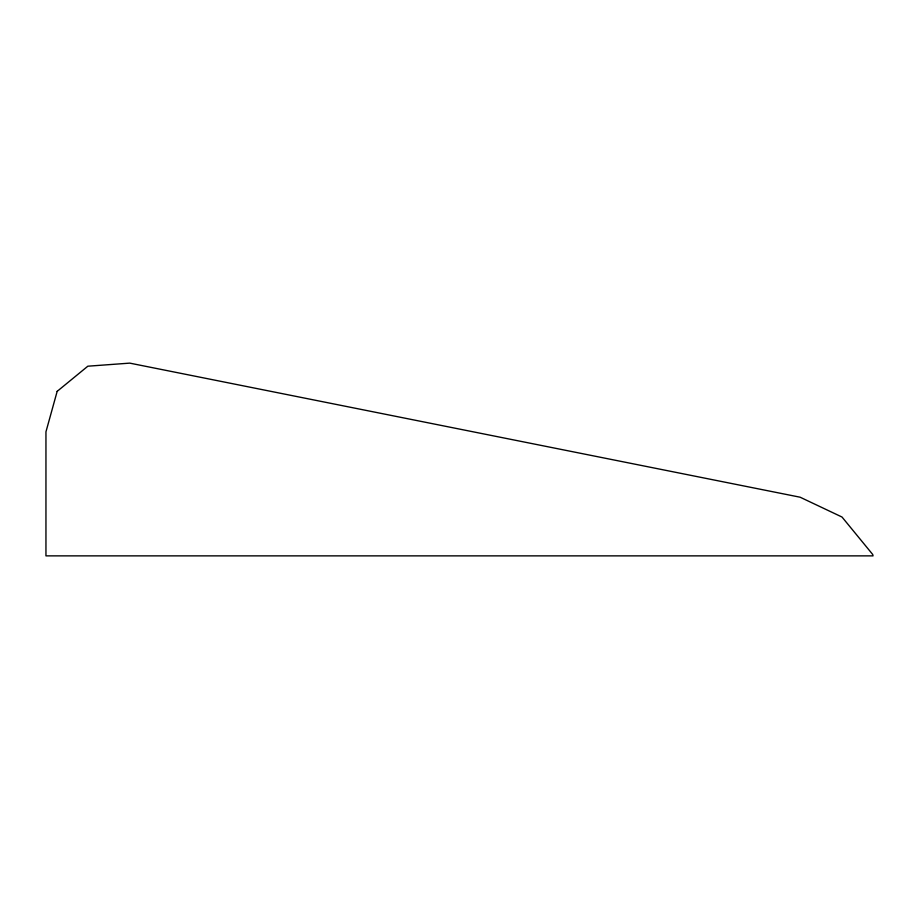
<?xml version="1.0" encoding="UTF-8"?>
<svg xmlns="http://www.w3.org/2000/svg" width="919" height="919" viewBox="0 0 919 919"><rect width="100%" height="100%" fill="white"/><g stroke="black" fill="none" stroke-linecap="round" stroke-linejoin="round"><path stroke-width="1.38" d="M57.173 391.345L45.95 431.827L45.95 555.869L873.05 555.869L872.694 554.456L842.022 517.041L800.127 497.213L129.751 363.131L87.845 366.199L57.173 391.345"/></g></svg>
